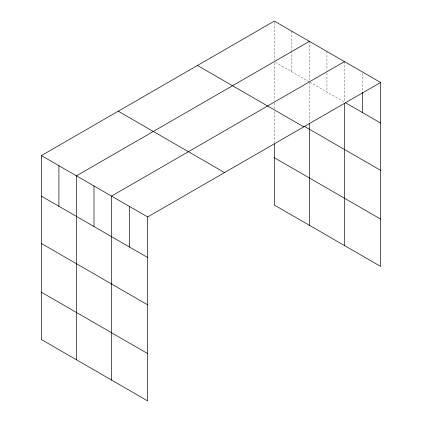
<?xml version="1.0" encoding="UTF-8"?>
<svg xmlns="http://www.w3.org/2000/svg" width="422" height="422" viewBox="0 0 422 422"><rect width="100%" height="100%" fill="white"/><g stroke="black" fill="none" stroke-linecap="round" stroke-linejoin="round"><path stroke-width="0.32" stroke-dasharray="2.11 1.58" d="M275.455 62.329L308.835 81.604M309.97 82.253L344.479 102.182M362.545 73.344L362.545 91.669M344.479 61.601L344.479 101.523M326.939 51.479L326.939 70.458M326.939 73.075L326.939 92.054M309.4 41.351L309.4 80.618M309.4 82.585L309.4 122.67M291.866 31.228L291.866 50.207M291.866 50.862L291.866 71.803M274.326 22.408L274.326 60.367M274.326 62.994L274.326 100.447M274.326 103.073L274.326 108.992M274.326 111.624L274.326 142.583"/><path stroke-width="0.63" d="M380.618 82.464L147.674 216.955L147.674 400.9L41.382 339.536L41.382 155.586L274.326 21.1L380.618 82.464L380.618 266.414L274.326 205.045L274.326 143.902M309.4 41.351L76.461 175.837L76.461 359.787M344.479 61.601L111.535 196.088L111.535 380.037M345.607 102.831L380.618 123.045M304.309 126.299L380.618 170.356M197.454 65.479L303.745 126.848M274.326 157.733L380.618 219.102M118.255 111.208L224.546 172.572M41.382 155.586L147.674 216.955M41.382 196.167L147.674 257.531M41.382 243.478L147.674 304.842M41.382 292.224L147.674 353.589M362.545 92.323L362.545 112.611M344.479 103.495L344.479 245.546M309.4 123.324L309.4 225.295M129.607 206.522L129.607 247.102M93.995 185.965L93.995 226.54M58.922 165.714L58.922 206.289"/></g></svg>
